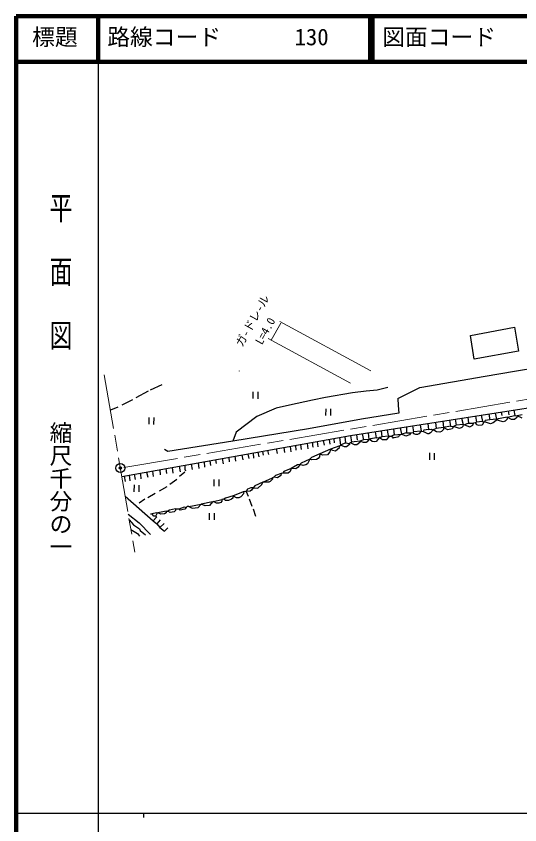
# Model space of a CAD drawing. Units: millimetres, scale not verified. Extents: x 40000 to 680000, y 20000 to 380000.
# Drawn here: x 40000 to 150612, y 202409 to 380000 of the extents above; entities that cross this region are included whole.
import ezdxf
from ezdxf.enums import TextEntityAlignment as Align

# ---------------------------------------------------------------- set-up
doc = ezdxf.new("R2010")
doc.units = ezdxf.units.MM
doc.header["$LTSCALE"] = 1000
doc.header["$PDMODE"] = 32
doc.header["$PDSIZE"] = 500
doc.linetypes.add('CHAIN', pattern=[18.5, 12, -1.5, 3.5, -1.5])
for name, color, linetype, lineweight in [('M-BGD', 7, 'Continuous', 25), ('M-BMK', 2, 'CHAIN', 13), ('M-BMK-SRVR', 3, 'Continuous', 25), ('M-OTRS', 6, 'Continuous', 25), ('M-STR-HTXT', 7, 'Continuous', 13), ('M-TTL', 2, 'Continuous', 140), ('M-TTL-BAND', 7, 'Continuous', 25), ('M-TTL-LINE', 7, 'Continuous', 50), ('M-TTL-TXT', 7, 'Continuous', 13)]:
    doc.layers.add(name, color=color, linetype=linetype, lineweight=lineweight)
doc.styles.add('@ＭＳ ゴシック', font='')
doc.styles.add('ＭＳ ゴシック', font='')
doc.styles.get('@ＭＳ ゴシック').set_extended_font_data('@MS Gothic')
doc.styles.get('ＭＳ ゴシック').set_extended_font_data('MS Gothic')

# ---------------------------------------------------------------- blocks, each defined once
blk = doc.blocks.new('BUHIN51')
at = {"layer": 'M-BGD'}
for p, q in [((985, 651), (-886, 780)), ((-985, -655), (885, -785))]:
    blk.add_line(p, q, dxfattribs=at)
blk = doc.blocks.new('BUHIN61')
at = {"layer": 'M-OTRS'}
for radius in [62.5, 54.7, 46.9, 39.1, 31.2, 23.4, 15.6, 7.8]:
    blk.add_circle((0, 0), radius, dxfattribs=at)

msp = doc.modelspace()

# ---------------------------------------------------------------- linework, layer by layer
at = {"layer": 'M-BGD'}
for p, q in [((139792, 309889), (149444, 311667)), ((149444, 311667), (150291, 306417)), ((140554, 304639), (139792, 309889)), ((150291, 306417), (140554, 304639)), ((88992, 302099), (88992, 302015)), ((143010, 300914), (149444, 302015)), ((149444, 302015), (155286, 303031)), ((128616, 298459), (143010, 300914)), ((71974, 299051), (69434, 297866)), ((121630, 298447), (119303, 297866)), ((123790, 296003), (128616, 298459)), ((69011, 297612), (66302, 296173)), ((113884, 297273), (107958, 296257)), ((116848, 297612), (113884, 297273)), ((119303, 297866), (116848, 297612)), ((65540, 295749), (63169, 294564)), ((101692, 294903), (99999, 294564)), ((105079, 295665), (101692, 294903)), ((107958, 296257), (105079, 295665)), ((123790, 296003), (123875, 294479)), ((62322, 294141), (60698, 293456)), ((97120, 293887), (92887, 292109)), ((99999, 294564), (97120, 293887)), ((123875, 294479), (124044, 292786)), ((146521, 293054), (146650, 292278)), ((148044, 293293), (148174, 292447)), ((149326, 293494), (149529, 292278)), ((92887, 292109), (88315, 288637)), ((115832, 291516), (104232, 289399)), ((124044, 292786), (115832, 291516)), ((135176, 291277), (135390, 289992)), ((136441, 291475), (136660, 290161)), ((137825, 291692), (138184, 290331)), ((139161, 291901), (139369, 290585)), ((140852, 292166), (141062, 290839)), ((142131, 292366), (142417, 291008)), ((144026, 291347), (143010, 291177)), ((143823, 292631), (144026, 291347)), ((145465, 291516), (144026, 291347)), ((145185, 292845), (145465, 291516)), ((145465, 291516), (145380, 291177)), ((147836, 291939), (145465, 291516)), ((145888, 291177), (145465, 291516)), ((147836, 291516), (147412, 291093)), ((147836, 291939), (149529, 292278)), ((148767, 291431), (147836, 291939)), ((147836, 291939), (147836, 291516)), ((149444, 291431), (148767, 291431)), ((149952, 291855), (149444, 291431)), ((149529, 292278), (150037, 292193)), ((150037, 292193), (149952, 291855)), ((151138, 292447), (150037, 292193)), ((151138, 291685), (150037, 292193)), ((124349, 289580), (124637, 288214)), ((125738, 289798), (125738, 288468)), ((127059, 290005), (127262, 288722)), ((128748, 290270), (128955, 288891)), ((130419, 290531), (130564, 289230)), ((132257, 289484), (131580, 289145)), ((132119, 290798), (132257, 289484)), ((133866, 289653), (132257, 289484)), ((133726, 291050), (133866, 289653)), ((135390, 289992), (133866, 289653)), ((134797, 289145), (133866, 289653)), ((133866, 289653), (133866, 289230)), ((135390, 289992), (136067, 289907)), ((136067, 289907), (135728, 289399)), ((136660, 290161), (136067, 289907)), ((137337, 289484), (136067, 289907)), ((138184, 290331), (136660, 290161)), ((137845, 289653), (137337, 289484)), ((138099, 289907), (137845, 289653)), ((138184, 290331), (138099, 289907)), ((138184, 290331), (138438, 290246)), ((139369, 290585), (138438, 290246)), ((138438, 290246), (139623, 289823)), ((139369, 290585), (140470, 290585)), ((139623, 289823), (140300, 290161)), ((140300, 290161), (140470, 290585)), ((140808, 290669), (140470, 290585)), ((141062, 290839), (140808, 290669)), ((140808, 290669), (141062, 290331)), ((142417, 291008), (141062, 290839)), ((141062, 290331), (141486, 290161)), ((141486, 290161), (142332, 290246)), ((142332, 290246), (142586, 290500)), ((142417, 291008), (142840, 290923)), ((142586, 290500), (142671, 290839)), ((142671, 290839), (142840, 290923)), ((143010, 291177), (142840, 290923)), ((144195, 290500), (142840, 290923)), ((144788, 290669), (144195, 290500)), ((145380, 291177), (144788, 290669)), ((146989, 290923), (145888, 291177)), ((147412, 291093), (146989, 290923)), ((104232, 289399), (87553, 286690)), ((88315, 288637), (87553, 286690)), ((113461, 287875), (113630, 286436)), ((114739, 288075), (114900, 286944)), ((116020, 288275), (116255, 286944)), ((117280, 288473), (117440, 287029)), ((118824, 288715), (119049, 287367)), ((120166, 288925), (120319, 287621)), ((121843, 287791), (120319, 287621)), ((121449, 289126), (121589, 288214)), ((121589, 288214), (121843, 287791)), ((121843, 287791), (122436, 287791)), ((121928, 287621), (121843, 287791)), ((123028, 288045), (122436, 287791)), ((122436, 287791), (122690, 287537)), ((122883, 289351), (123028, 288045)), ((123028, 288045), (124637, 288214)), ((123113, 287452), (124044, 287706)), ((124044, 287706), (124214, 287960)), ((124214, 287960), (124637, 288214)), ((125738, 288468), (124637, 288214)), ((125568, 287791), (124637, 288214)), ((126415, 288045), (125568, 287791)), ((125738, 288468), (126669, 288468)), ((126669, 288468), (126415, 288045)), ((126669, 288468), (127177, 288553)), ((127177, 288553), (127262, 288722)), ((128955, 288891), (127262, 288722)), ((127262, 288468), (127262, 288722)), ((127346, 288299), (127262, 288468)), ((127770, 288129), (127346, 288299)), ((128108, 288129), (127770, 288129)), ((128447, 288299), (128108, 288129)), ((128955, 288891), (128447, 288299)), ((128955, 288891), (129378, 288807)), ((129548, 289061), (129378, 288807)), ((130394, 288299), (129378, 288807)), ((130564, 289230), (129548, 289061)), ((130648, 288299), (130394, 288299)), ((130564, 289230), (131241, 289315)), ((130987, 288468), (130648, 288299)), ((131580, 289145), (130987, 288468)), ((131241, 289315), (131580, 289145)), ((132342, 288722), (131580, 289145)), ((133019, 288637), (132342, 288722)), ((133442, 288807), (133019, 288637)), ((133866, 289230), (133442, 288807)), ((135728, 289399), (134797, 289145)), ((87553, 286690), (73329, 284404)), ((103883, 286165), (104063, 284997)), ((105079, 286378), (105079, 285674)), ((106089, 286558), (106264, 285420)), ((107446, 286801), (107619, 285759)), ((108720, 287028), (108889, 286013)), ((109735, 287209), (109820, 286267)), ((111008, 287437), (111260, 285759)), ((112360, 286267), (111260, 285759)), ((112198, 287649), (112360, 286267)), ((112360, 286267), (113207, 286182)), ((113207, 285928), (112530, 285420)), ((113630, 286436), (113207, 286182)), ((113207, 286182), (113207, 285928)), ((115493, 286690), (113630, 286436)), ((113715, 286182), (113630, 286436)), ((114308, 285843), (113715, 286182)), ((115493, 286351), (114816, 285843)), ((116255, 286944), (115493, 286690)), ((116255, 286351), (115493, 286690)), ((115493, 286690), (115493, 286351)), ((117440, 287029), (116255, 286944)), ((116848, 286351), (116255, 286351)), ((117102, 286521), (116848, 286351)), ((117440, 287029), (117102, 286521)), ((117694, 287029), (117440, 287029)), ((117779, 286944), (117440, 287029)), ((117864, 287198), (117694, 287029)), ((118202, 286605), (117779, 286944)), ((119049, 287367), (117864, 287198)), ((118710, 286521), (118202, 286605)), ((119049, 286605), (118710, 286521)), ((119049, 287367), (119811, 287452)), ((119811, 287452), (119049, 286605)), ((119811, 287452), (120488, 287029)), ((120065, 287452), (119811, 287452)), ((120319, 287621), (120065, 287452)), ((120488, 287029), (121420, 287029)), ((121420, 287029), (121928, 287621)), ((122690, 287537), (123113, 287452)), ((122690, 287537), (122690, 287283)), ((73329, 284404), (72567, 284827)), ((93106, 284240), (93310, 283219)), ((94133, 284424), (94242, 283557)), ((95229, 284619), (95427, 283727)), ((97095, 284953), (97290, 283981)), ((98806, 285258), (98898, 284150)), ((100156, 285499), (100338, 284319)), ((101343, 285711), (101438, 284658)), ((102427, 285905), (102624, 284827)), ((105079, 285674), (105248, 285335)), ((109058, 284912), (106688, 283896)), ((108889, 284319), (108381, 283642)), ((109058, 284912), (108889, 284319)), ((111090, 285674), (109058, 284912)), ((109058, 284912), (109482, 284658)), ((109482, 284658), (110159, 284573)), ((110159, 284573), (111006, 285251)), ((111006, 285251), (111090, 285674)), ((111260, 285759), (111090, 285674)), ((112106, 285420), (111260, 285759)), ((112530, 285420), (112106, 285420)), ((114816, 285843), (114308, 285843)), ((83812, 282581), (83912, 281779)), ((85229, 282834), (85436, 281695)), ((86693, 283095), (86791, 282118)), ((88050, 283338), (88146, 282287)), ((89560, 283607), (89754, 282541)), ((90895, 283846), (91109, 282880)), ((92026, 284048), (92125, 282965)), ((104486, 282711), (102624, 281864)), ((104486, 282711), (103978, 281695)), ((104825, 283049), (104486, 282711)), ((104910, 282541), (104486, 282711)), ((106688, 283896), (104825, 283049)), ((105926, 282626), (104910, 282541)), ((106349, 282880), (105926, 282626)), ((106603, 283219), (106349, 282880)), ((106688, 283896), (106603, 283219)), ((107280, 283557), (106688, 283896)), ((108381, 283642), (107280, 283557)), ((72885, 280630), (72990, 279578)), ((74228, 280870), (74430, 279663)), ((75832, 281156), (76038, 279917)), ((77054, 281374), (77054, 280509)), ((78463, 281626), (78663, 280425)), ((80001, 281901), (80102, 280679)), ((81273, 282128), (81372, 280933)), ((82532, 282352), (82642, 281356)), ((100422, 280679), (98814, 280001)), ((100422, 280679), (100168, 280001)), ((101777, 281441), (100422, 280679)), ((101438, 280594), (100422, 280679)), ((101946, 280933), (101438, 280594)), ((102285, 281525), (101777, 281441)), ((102285, 281525), (101946, 280933)), ((102624, 281864), (102285, 281525)), ((103047, 281356), (102285, 281525)), ((103640, 281441), (103047, 281356)), ((103978, 281695), (103640, 281441)), ((63747, 278999), (63931, 277800)), ((64844, 279195), (64947, 277969)), ((65921, 279387), (66132, 278223)), ((67123, 279601), (67318, 279409)), ((67318, 279409), (67402, 278393)), ((68616, 279868), (68926, 278731)), ((69911, 280099), (70112, 278901)), ((71531, 280388), (71636, 279239)), ((77054, 279832), (75869, 278901)), ((77054, 279832), (75869, 278901)), ((77054, 280509), (77224, 280171)), ((96951, 279155), (96612, 278731)), ((98221, 279578), (96951, 279155)), ((98136, 279155), (97374, 278647)), ((98221, 279578), (98136, 279155)), ((98560, 279663), (98221, 279578)), ((98814, 280001), (98560, 279663)), ((99745, 279663), (98560, 279663)), ((100168, 280001), (99745, 279663)), ((75276, 278223), (73752, 277123)), ((75276, 278223), (73752, 277123)), ((94157, 277631), (92379, 276869)), ((93056, 276361), (93988, 277123)), ((93988, 277123), (94157, 277631)), ((94157, 277631), (96274, 278647)), ((95512, 277631), (94157, 277631)), ((95766, 277800), (95512, 277631)), ((96274, 278308), (95766, 277800)), ((96612, 278731), (96274, 278647)), ((96274, 278647), (96274, 278308)), ((97374, 278647), (96612, 278731)), ((73075, 276615), (71382, 275683)), ((73075, 276615), (71382, 275683)), ((90093, 275599), (87638, 274667)), ((90008, 275175), (90093, 275599)), ((90093, 275599), (90347, 275683)), ((90347, 275683), (90516, 275599)), ((90770, 276107), (90516, 275599)), ((91363, 275683), (90516, 275599)), ((90516, 275599), (90940, 274583)), ((90516, 275599), (90940, 274583)), ((91532, 276445), (90770, 276107)), ((91702, 275937), (91363, 275683)), ((92040, 276445), (91532, 276445)), ((92040, 276445), (91702, 275937)), ((92379, 276869), (92040, 276445)), ((92040, 276445), (93056, 276361)), ((63941, 274574), (70112, 269164)), ((68249, 273905), (66979, 273059)), ((68249, 273905), (66979, 273059)), ((70535, 275175), (68926, 274244)), ((70535, 275175), (68926, 274244)), ((83320, 273397), (85182, 273821)), ((85606, 273905), (85182, 273821)), ((85182, 273821), (85182, 273482)), ((85944, 274159), (85606, 273905)), ((85944, 273651), (85606, 273905)), ((87638, 274667), (85944, 274159)), ((86622, 273651), (85944, 273651)), ((87299, 273905), (86622, 273651)), ((87553, 274159), (87299, 273905)), ((87638, 274667), (87553, 274159)), ((87638, 274667), (88315, 274329)), ((88315, 274329), (88992, 274329)), ((88992, 274329), (89416, 274498)), ((89416, 274498), (90008, 275175)), ((91194, 273990), (91786, 272381)), ((91194, 273990), (91786, 272381)), ((75022, 271789), (73668, 271535)), ((75022, 271789), (75784, 271789)), ((75022, 271789), (75022, 271450)), ((75784, 271789), (76970, 272212)), ((76038, 271535), (75784, 271789)), ((76970, 272212), (77308, 272127)), ((77308, 272127), (77054, 271704)), ((77562, 272297), (77308, 272127)), ((77901, 272297), (77562, 272297)), ((77901, 272297), (80610, 272805)), ((77901, 272297), (78663, 271958)), ((78663, 271958), (79933, 272127)), ((79933, 272127), (80610, 272805)), ((83150, 273313), (80610, 272805)), ((81542, 272466), (80610, 272805)), ((82473, 272551), (81542, 272466)), ((83150, 273313), (82473, 272551)), ((83150, 273313), (83320, 273397)), ((83997, 273059), (83320, 273397)), ((84505, 273059), (83997, 273059)), ((84928, 273228), (84505, 273059)), ((85182, 273482), (84928, 273228)), ((92040, 271789), (92548, 270180)), ((92040, 271789), (92548, 270180)), ((64612, 270669), (66979, 268741)), ((69519, 270688), (69858, 270688)), ((70789, 270942), (69858, 270688)), ((69858, 270688), (70027, 270349)), ((70027, 270349), (70196, 270265)), ((70789, 270011), (70112, 269164)), ((70196, 270265), (70704, 270265)), ((70958, 270857), (70704, 270265)), ((70704, 270265), (70789, 270011)), ((70958, 270857), (70789, 270942)), ((71128, 270942), (70958, 270857)), ((72906, 271281), (71128, 270942)), ((71805, 270603), (71128, 270942)), ((72567, 270688), (71805, 270603)), ((72906, 270942), (72567, 270688)), ((72906, 271281), (73329, 271281)), ((72906, 271281), (72906, 270942)), ((73668, 271535), (73329, 271281)), ((73837, 271027), (73329, 271281)), ((74684, 271111), (73837, 271027)), ((75022, 271450), (74684, 271111)), ((77054, 271704), (76038, 271535)), ((64836, 269361), (65794, 268317)), ((65794, 268317), (67064, 267386)), ((66979, 268741), (69519, 266201)), ((70112, 269164), (70874, 268487)), ((71636, 269418), (70874, 268487)), ((70874, 268487), (71551, 267725)), ((72482, 268571), (71551, 267725)), ((65199, 267250), (66640, 266370)), ((67064, 267386), (67233, 267047)), ((67233, 267047), (68418, 266116)), ((71551, 267725), (72567, 266878)), ((72567, 266878), (73329, 267640)), ((66640, 266370), (67064, 265777))]:
    msp.add_line(p, q, dxfattribs=at)
msp.add_lwpolyline([(63198, 278901), (113461, 287875), (164261, 295834)], dxfattribs=at)
at = {"layer": 'M-BMK'}
for p, q in [((59359, 301253), (66048, 262306)), ((63616, 280894), (165133, 298035))]:
    msp.add_line(p, q, dxfattribs=at)
at = {"layer": 'M-BMK-SRVR'}
for radius in [1000, 30]:
    msp.add_circle((62877, 280769), radius, dxfattribs=at)
at = {"layer": 'M-OTRS'}
for radius in [22.5, 12.5]:
    msp.add_circle((62877, 280769), radius, dxfattribs=at)
msp.add_point((62877, 280769), dxfattribs=at)
at = {"layer": 'M-STR-HTXT'}
for p, q in [((98136, 312598), (96020, 308873)), ((117864, 302099), (97882, 312937)), ((95342, 309211), (113461, 299390))]:
    msp.add_line(p, q, dxfattribs=at)
at = {"layer": 'M-TTL'}
for p, q in [((40000, 380000), (40000, 20000)), ((680000, 380000), (40000, 380000)), ((40000, 380000), (40000, 20000)), ((680000, 380000), (40000, 380000)), ((58000, 380000), (58000, 370000)), ((117750, 380000), (117750, 370000)), ((118250, 380000), (118250, 370000)), ((40000, 370000), (680000, 370000))]:
    msp.add_line(p, q, dxfattribs=at)
at = {"layer": 'M-TTL-BAND'}
for p, q in [((58000, 370000), (58000, 20000)), ((40000, 205000), (579000, 205000)), ((68000, 205000), (68000, 204000))]:
    msp.add_line(p, q, dxfattribs=at)
at = {"layer": 'M-TTL-LINE'}
for p, q in [((58000, 380000), (58000, 370000)), ((117750, 380000), (117750, 370000)), ((118250, 380000), (118250, 370000)), ((40000, 370000), (680000, 370000))]:
    msp.add_line(p, q, dxfattribs=at)

# ---------------------------------------------------------------- block references
at = {"xscale": 0.8, "yscale": 0.8, "rotation": 273.45716}
for name, p in [('BUHIN51', (92557, 296754)), ('BUHIN51', (108543, 293048)), ('BUHIN51', (69698, 291117)), ('BUHIN51', (131325, 283317)), ('BUHIN61', (62877, 280769)), ('BUHIN51', (66454, 276289)), ('BUHIN51', (83985, 277525)), ('BUHIN51', (82981, 270111))]:
    msp.add_blockref(name, p, dxfattribs=at)

# ---------------------------------------------------------------- texts
at = {"layer": 'M-STR-HTXT', "style": 'ＭＳ ゴシック'}
for s, rotation, p in [('ガ-ドレ-ル', 61.1, (90148, 306938)), ('L=4.0', 60.9, (94448, 307418))]:
    msp.add_text(s, height=1833, rotation=rotation, dxfattribs=at).set_placement(p, align=Align.BOTTOM_LEFT)
at = {"layer": 'M-TTL-BAND', "style": '@ＭＳ ゴシック', "width": 1.4}
msp.add_text('平  面  図', height=3666, rotation=270, dxfattribs=at).set_placement((49777, 306475), align=Align.MIDDLE_RIGHT)
at = {"layer": 'M-TTL-BAND', "style": '@ＭＳ ゴシック'}
msp.add_text('縮尺千分の一', height=3666, rotation=270, dxfattribs=at).set_placement((49777, 261030), align=Align.MIDDLE_RIGHT)
at = {"layer": 'M-TTL-TXT', "style": 'ＭＳ ゴシック'}
for s, p in [('標題', (43500, 372500)), ('標題', (43500, 372500)), ('路線コード', (60000, 372500)), ('路線コード', (60000, 372500)), ('130', (101142, 372500)), ('130', (101142, 372500)), ('図面コード', (120380, 372500)), ('図面コード', (120380, 372500))]:
    msp.add_text(s, height=3666, dxfattribs=at).set_placement(p, align=Align.BOTTOM_LEFT)

doc.saveas('drawing.dxf')
